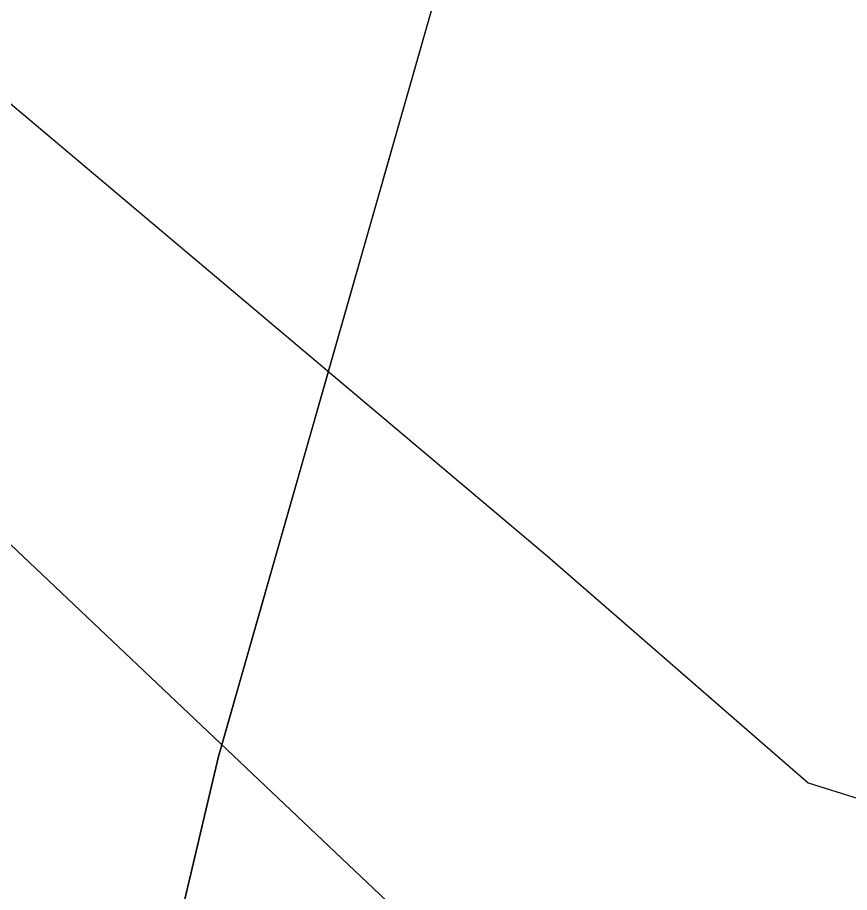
# Model space of a CAD drawing. Header units: inches. Extents: x 653559 to 669309, y 7245317 to 7256454.
# Drawn here: x 659936.32 to 659968.39, y 7250699.14 to 7250732.88 of the extents above; entities that cross this region are included whole.
import ezdxf

# ---------------------------------------------------------------- set-up
doc = ezdxf.new("R2010")
doc.units = ezdxf.units.IN
doc.header["$MEASUREMENT"] = 0
for name, color, linetype in [('Caminos', 1, 'Continuous'), ('Cauce', 5, 'Continuous'), ('Perimetral', 190, 'Continuous'), ('Reserva', 92, 'Continuous')]:
    doc.layers.add(name, color=color, linetype=linetype)

msp = doc.modelspace()

# ---------------------------------------------------------------- linework, layer by layer
at = {"layer": 'Caminos', "transparency": 33554613}
msp.add_lwpolyline([(660572.081, 7250337.253), (660495.246, 7250408.85), (660423.015, 7250475.207), (660321.243, 7250568.645), (660300.129, 7250580.393), (660268.379, 7250588.648), (660208.054, 7250600.078), (660164.953, 7250606.432), (660131.192, 7250616.91), (660059.86, 7250630.668), (660034.884, 7250636.912), (660018.056, 7250643.051), (659966.304, 7250683.902), (659924.288, 7250723.696), (659888.198, 7250754.282), (659876.662, 7250761.055), (659860.258, 7250764.124), (659849.146, 7250762.96), (659792.207, 7250739.994), (659723.627, 7250700.624)], dxfattribs=at)
at = {"layer": 'Cauce', "color": 160}
msp.add_polyline3d([(659874.49, 7250493.65, 0), (659877.97, 7250504.07, 0), (659884.82, 7250517.49, 0), (659908.04, 7250552.41, 0), (659916.2, 7250566.24, 0), (659924.01, 7250587.11, 0), (659928.27, 7250602.26, 0), (659931.8, 7250618.32, 0), (659938.44, 7250680.52, 0), (659944.06, 7250704.39, 0), (659956.74, 7250748.84, 0), (659960.9, 7250768.2, 0)], dxfattribs=at)
at = {"layer": 'Perimetral', "color": 200}
msp.add_polyline3d([(659960.9, 7250768.2, 0), (659956.74, 7250748.84, 0), (659954.949, 7250742.562, 0), (659944.06, 7250704.39, 0), (659938.44, 7250680.52, 0), (659931.8, 7250618.32, 0), (659928.27, 7250602.26, 0), (659924.01, 7250587.11, 0), (659916.2, 7250566.24, 0), (659908.04, 7250552.41, 0), (659884.82, 7250517.49, 0), (659877.97, 7250504.07, 0), (659874.49, 7250493.65, 0)], dxfattribs=at)
at = {"layer": 'Reserva', "transparency": 33554613}
msp.add_polyline3d([(659887.554, 7250770.451, 0), (659956.743, 7250712.11, 0), (659966.797, 7250703.379, 0), (659976.057, 7250700.468, 0), (659980.29, 7250704.437, 0), (659978.703, 7250715.814, 0), (659968.913, 7250738.833, 0), (659974.205, 7250784.077, 0)], dxfattribs=at)

doc.saveas('drawing.dxf')
